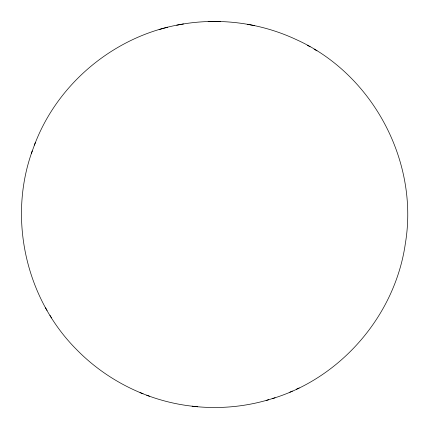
<?xml version="1.0" encoding="UTF-8"?>
<svg xmlns="http://www.w3.org/2000/svg" width="429" height="429" viewBox="0 0 429 429"><rect width="100%" height="100%" fill="white"/><g stroke="black" fill="none" stroke-linecap="round" stroke-linejoin="round"><path stroke-width="0.64" d="M32.282 150.933C7.829 218.517 25.837 298.761 76.614 349.592C107.872 381.569 150.525 402.22 195.066 406.494M34.427 145.131C57.154 84.24 112.95 37.425 176.721 25.182C216.575 17.139 258.912 22.195 295.774 39.366C372.125 73.456 419.165 160.988 405.362 243.495C395.195 315.009 341.35 377.89 272.147 398.67M31.285 153.684L35.403 142.423M289.838 392.229L292.38 391.071M296.428 389.221L299.19 387.966M192.133 406.193C217.755 409.223 244.021 407.03 268.758 399.689M266.136 400.488L275.075 397.78M167.637 27.215L159.111 29.547M183.526 23.949L176.721 25.182M208.145 21.568L220.726 21.568M195.238 406.504L197.753 406.767M254.628 25.66L247.243 24.249M140.02 392.583L143.034 393.747M146.702 395.184L149.442 396.24M307.405 45.243L310.065 46.815M314.087 49.158L316.94 50.842M45.517 307.818L47.067 310.424M49.995 315.374L51.501 317.91"/></g></svg>
